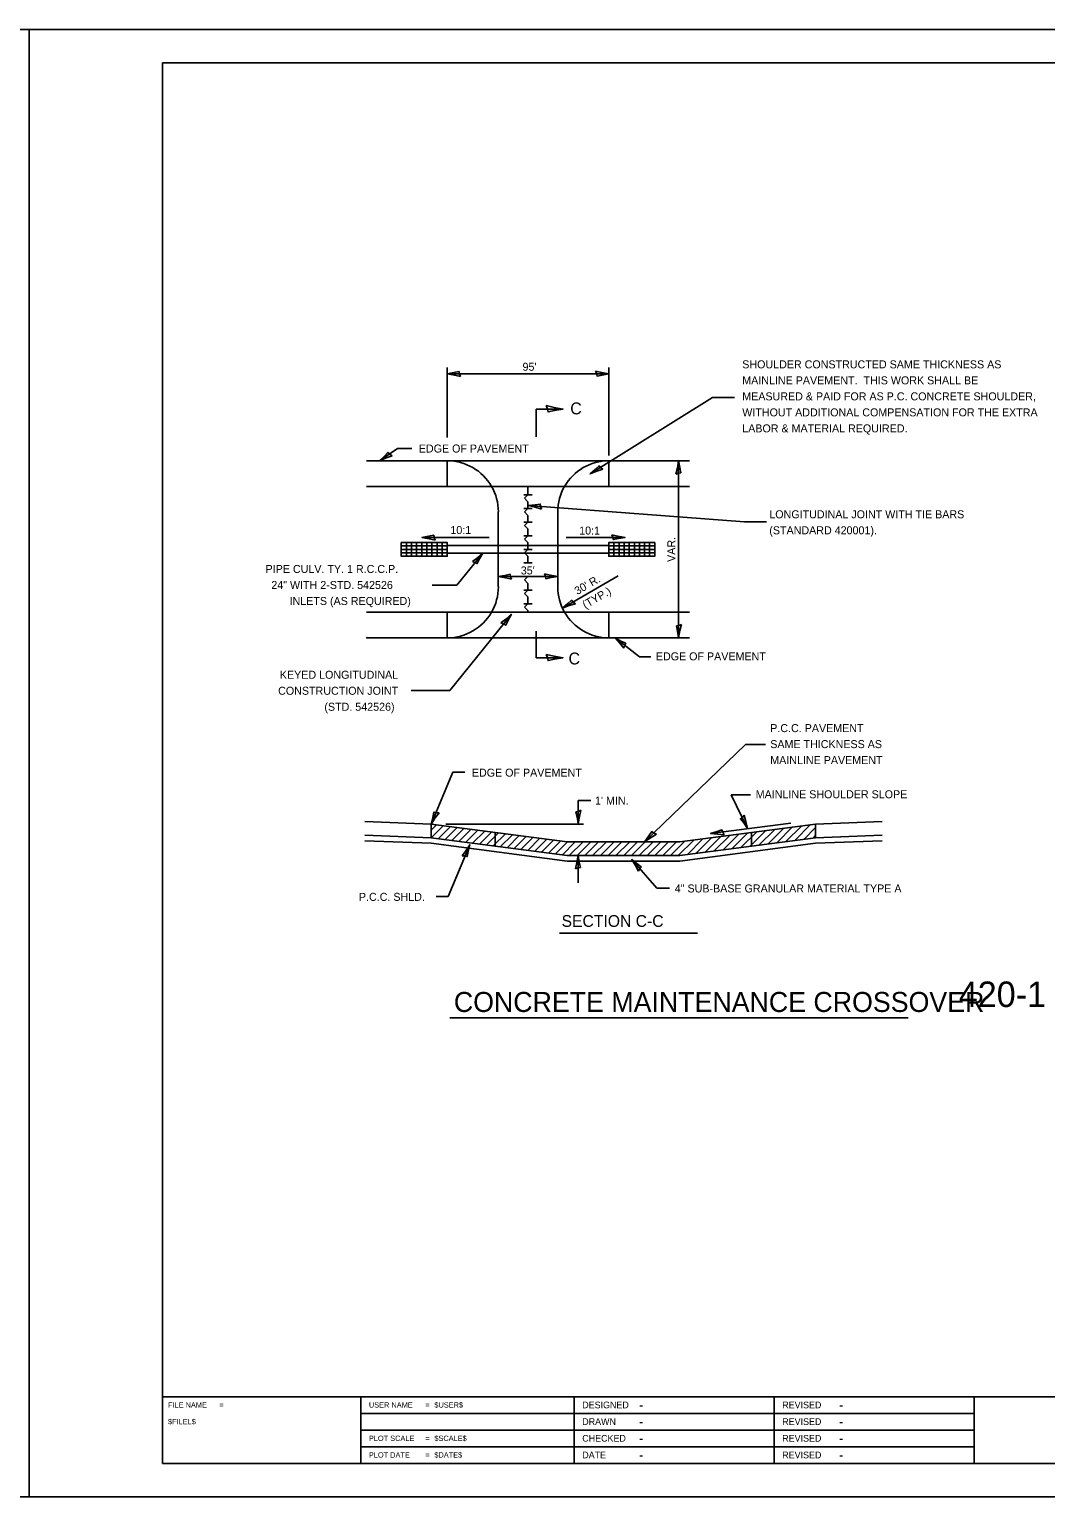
# Model space of a CAD drawing. Extents: x 1875357 to 1890680, y 2257528 to 2269761.
# Drawn here: x 1878757 to 1879520, y 2262719 to 2263819 of the extents above; entities that cross this region are included whole.
import ezdxf

# ---------------------------------------------------------------- set-up
doc = ezdxf.new("R2010")
doc.units = 0
for name, color, linetype in [('Level 1', 7, 'Continuous'), ('Level 24', 7, 'Continuous'), ('Level 40', 7, 'Continuous'), ('Level 63', 7, 'Continuous'), ('ROW_PR_Notes', 7, 'Continuous'), ('Sheets_50 Reference Boundary', 7, 'Continuous'), ('Sheets_General Details', 7, 'Continuous'), ('Sheets_Printer Plotting Border', 7, 'Continuous')]:
    doc.layers.add(name, color=color, linetype=linetype)

msp = doc.modelspace()

# ---------------------------------------------------------------- linework, layer by layer
at = {"layer": 'Level 24'}
msp.add_line((1879072.7, 2263077.4), (1879416.6, 2263077.4), dxfattribs=at)
for points in [[(1879080.9, 2263558.2), (1879080.1, 2263560.1), (1879079.7, 2263562), (1879075.9, 2263561.2), (1879070.9, 2263560.3), (1879076.2, 2263559.3)], [(1879182, 2263562.4), (1879182.8, 2263560.5), (1879183.2, 2263558.6), (1879187, 2263559.4), (1879192, 2263560.3), (1879186.7, 2263561.3)], [(1879145.1, 2263536.5), (1879146.1, 2263534.1), (1879146.5, 2263531.8), (1879151.4, 2263532.8), (1879157.6, 2263533.9), (1879151, 2263535.1)], [(1879029.5, 2263498.9), (1879027.7, 2263500.1), (1879026.4, 2263501.4), (1879023.7, 2263498.6), (1879020, 2263495.1), (1879025, 2263497.3)], [(1879242.3, 2263485.1), (1879244.3, 2263485.9), (1879246.1, 2263486.2), (1879245.3, 2263490.1), (1879244.4, 2263495.1), (1879243.5, 2263489.7)], [(1879187.6, 2263488.8), (1879185.9, 2263490), (1879184.7, 2263491.4), (1879181.8, 2263488.6), (1879178, 2263485.3), (1879183.1, 2263487.3)], [(1879141.5, 2263458.8), (1879140.8, 2263460.8), (1879140.6, 2263462.7), (1879136.7, 2263462.1), (1879131.7, 2263461.7), (1879136.9, 2263460.3)], [(1879061.9, 2263435.5), (1879061.1, 2263437.5), (1879060.7, 2263439.3), (1879056.9, 2263438.5), (1879051.9, 2263437.6), (1879057.2, 2263436.7)], [(1879194.2, 2263439.7), (1879195, 2263437.8), (1879195.3, 2263436), (1879199.2, 2263436.8), (1879204.2, 2263437.6), (1879198.8, 2263438.6)], [(1879089.7, 2263419.5), (1879091.7, 2263418.9), (1879093.3, 2263418), (1879095.1, 2263421.5), (1879097.6, 2263425.9), (1879093.5, 2263422.4)], [(1879119.1, 2263406.3), (1879118.3, 2263408.2), (1879118, 2263410), (1879114.1, 2263409.2), (1879109.1, 2263408.4), (1879114.5, 2263407.4)], [(1879143.8, 2263410.4), (1879144.6, 2263408.5), (1879144.9, 2263406.7), (1879148.8, 2263407.5), (1879153.8, 2263408.4), (1879148.4, 2263409.3)], [(1879167, 2263387.9), (1879165.3, 2263389.2), (1879164.1, 2263390.6), (1879161.2, 2263388), (1879157.3, 2263384.7), (1879162.4, 2263386.5)], [(1879111.1, 2263373.5), (1879113.1, 2263373), (1879114.8, 2263372), (1879116.6, 2263375.6), (1879119, 2263380), (1879114.9, 2263376.4)], [(1879246.5, 2263372.4), (1879244.6, 2263371.6), (1879242.8, 2263371.3), (1879243.6, 2263367.4), (1879244.4, 2263362.4), (1879245.4, 2263367.8)], [(1879203.3, 2263354.6), (1879203.8, 2263356.6), (1879204.7, 2263358.3), (1879201.1, 2263360), (1879196.7, 2263362.4), (1879200.3, 2263358.4)], [(1879145.1, 2263350), (1879146.1, 2263347.6), (1879146.5, 2263345.3), (1879151.4, 2263346.3), (1879157.6, 2263347.4), (1879151, 2263348.6)], [(1879064.7, 2263231.3), (1879062.6, 2263231.3), (1879060.8, 2263231.7), (1879060, 2263227.8), (1879058.9, 2263222.8), (1879061.8, 2263227.4)], [(1879171.1, 2263233.1), (1879169.2, 2263232.2), (1879167.4, 2263231.9), (1879168.2, 2263228.1), (1879169.1, 2263223.1), (1879170, 2263228.4)], [(1879293.6, 2263229.4), (1879292.3, 2263227.8), (1879290.7, 2263226.7), (1879293.2, 2263223.6), (1879296.1, 2263219.5), (1879294.7, 2263224.7)], [(1879227.8, 2263215.2), (1879225.9, 2263216), (1879224.4, 2263217.1), (1879222.1, 2263213.9), (1879219.1, 2263209.8), (1879223.7, 2263212.8)], [(1879278.5, 2263214.8), (1879277.5, 2263216.6), (1879276.9, 2263218.4), (1879273.2, 2263217.1), (1879268.3, 2263215.6), (1879273.8, 2263215.3)], [(1879082, 2263198.9), (1879084, 2263198.9), (1879085.9, 2263198.4), (1879086.6, 2263202.3), (1879087.7, 2263207.3), (1879084.8, 2263202.7)], [(1879167, 2263189.2), (1879168.9, 2263190), (1879170.7, 2263190.3), (1879169.9, 2263194.2), (1879169.1, 2263199.2), (1879168.1, 2263193.9)], [(1879214.2, 2263187.4), (1879215.1, 2263189.3), (1879216.3, 2263190.7), (1879213.1, 2263193.1), (1879209.2, 2263196.2), (1879212, 2263191.6)]]:
    msp.add_lwpolyline(points, close=True, dxfattribs=at)
at = {"layer": 'Level 40'}
for p, q in [((1879128.3, 2263469.5), (1879134.6, 2263469.5)), ((1879128.3, 2263459.3), (1879134.6, 2263459.3)), ((1879128.3, 2263449.1), (1879134.6, 2263449.1)), ((1879128.3, 2263438.9), (1879134.6, 2263438.9)), ((1879128.3, 2263428.7), (1879134.6, 2263428.7)), ((1879128.3, 2263418.5), (1879134.6, 2263418.5)), ((1879128.3, 2263408.3), (1879134.6, 2263408.3)), ((1879128.3, 2263398.1), (1879134.6, 2263398.1)), ((1879128.3, 2263387.9), (1879134.6, 2263387.9))]:
    msp.add_line(p, q, dxfattribs=at)
at = {"layer": 'Level 63'}
for p, q in [((1879070.9, 2263512.5), (1879070.9, 2263565.1)), ((1879070.9, 2263560.3), (1879192, 2263560.3)), ((1879192, 2263499), (1879192, 2263565.1)), ((1879051.9, 2263437.6), (1879102.4, 2263437.6)), ((1879160.1, 2263437.6), (1879204.2, 2263437.6)), ((1879109.1, 2263408.4), (1879153.8, 2263408.4)), ((1879199, 2263408.8), (1879157.3, 2263384.7)), ((1879169.1, 2263223.1), (1879169.1, 2263240.5)), ((1879169.1, 2263240.5), (1879178.6, 2263240.5)), ((1879169.1, 2263178.8), (1879169.1, 2263199.2)), ((1879228.1, 2263174.8), (1879209.2, 2263196.2)), ((1879228.1, 2263174.8), (1879237.5, 2263174.8))]:
    msp.add_line(p, q, dxfattribs=at)
at = {"layer": 'ROW_PR_Notes'}
for p, q in [((1879269.7, 2263542.6), (1879178, 2263485.3)), ((1879269.7, 2263542.6), (1879286.3, 2263542.6)), ((1879137.6, 2263513.1), (1879137.6, 2263533.9)), ((1879137.6, 2263533.9), (1879157.6, 2263533.9)), ((1879033.6, 2263504.3), (1879020, 2263495.1)), ((1879033.6, 2263504.3), (1879044.2, 2263504.3)), ((1879010.3, 2263495.1), (1879010.3, 2263495.1)), ((1879010.3, 2263495.1), (1879252.6, 2263495.1)), ((1879070.9, 2263495.1), (1879070.9, 2263475.9)), ((1879192, 2263495.1), (1879192, 2263475.9)), ((1879244.4, 2263362.4), (1879244.4, 2263495.1)), ((1879252.6, 2263495.1), (1879252.6, 2263495.1)), ((1879104, 2263475.9), (1879010.3, 2263475.9)), ((1879104, 2263475.9), (1879158.9, 2263475.9)), ((1879131.4, 2263475.9), (1879131.4, 2263469.5)), ((1879252.6, 2263475.9), (1879158.9, 2263475.9)), ((1879131.4, 2263469.5), (1879128.9, 2263467)), ((1879131.4, 2263464.4), (1879128.9, 2263467)), ((1879131.4, 2263459.3), (1879128.9, 2263456.8)), ((1879131.4, 2263464.4), (1879131.4, 2263459.3)), ((1879293.8, 2263449.3), (1879131.7, 2263461.7)), ((1879109.1, 2263400.7), (1879109.1, 2263456.8)), ((1879131.4, 2263454.2), (1879128.9, 2263456.8)), ((1879131.4, 2263449.1), (1879128.9, 2263446.6)), ((1879131.4, 2263454.2), (1879131.4, 2263449.1)), ((1879153.8, 2263456.8), (1879153.8, 2263400.7)), ((1879293.8, 2263449.3), (1879310.3, 2263449.3)), ((1879131.4, 2263444), (1879128.9, 2263446.6)), ((1879131.4, 2263438.9), (1879128.9, 2263436.4)), ((1879131.4, 2263444), (1879131.4, 2263438.9)), ((1879070.9, 2263433.8), (1879070.9, 2263423.6)), ((1879192, 2263431.5), (1879070.9, 2263431.5)), ((1879131.4, 2263433.8), (1879128.9, 2263436.4)), ((1879131.4, 2263428.7), (1879128.9, 2263426.2)), ((1879131.4, 2263423.6), (1879128.9, 2263426.2)), ((1879131.4, 2263433.8), (1879131.4, 2263428.7)), ((1879192, 2263433.8), (1879192, 2263423.6)), ((1879226.5, 2263433.8), (1879226.5, 2263423.6)), ((1879192, 2263425.9), (1879070.9, 2263425.9)), ((1879078.1, 2263401.9), (1879097.6, 2263425.9)), ((1879131.4, 2263423.6), (1879131.4, 2263418.5)), ((1879131.4, 2263408.3), (1879128.9, 2263405.8)), ((1879131.4, 2263403.2), (1879128.9, 2263405.8)), ((1879059.5, 2263401.9), (1879078.1, 2263401.9)), ((1879131.4, 2263398.1), (1879128.9, 2263395.6)), ((1879131.4, 2263393), (1879128.9, 2263395.6)), ((1879131.4, 2263403.2), (1879131.4, 2263398.1)), ((1879131.4, 2263393), (1879131.4, 2263387.9)), ((1879131.4, 2263387.9), (1879128.9, 2263385.4)), ((1879131.4, 2263382.8), (1879128.9, 2263385.4)), ((1879131.4, 2263382.8), (1879131.4, 2263381.6)), ((1879010.3, 2263381.6), (1879104, 2263381.6)), ((1879070.9, 2263381.6), (1879070.9, 2263362.4)), ((1879119, 2263380), (1879072.9, 2263322.9)), ((1879104, 2263381.6), (1879158.9, 2263381.6)), ((1879158.9, 2263381.6), (1879252.6, 2263381.6)), ((1879192, 2263381.6), (1879192, 2263362.4)), ((1879010.3, 2263362.4), (1879010.3, 2263362.4)), ((1879252.6, 2263362.4), (1879010.3, 2263362.4)), ((1879137.6, 2263347.4), (1879137.6, 2263367.5)), ((1879215.1, 2263348.1), (1879196.7, 2263362.4)), ((1879252.6, 2263362.4), (1879252.6, 2263362.4)), ((1879137.6, 2263347.4), (1879157.6, 2263347.4)), ((1879215.1, 2263348.1), (1879223.5, 2263348.1)), ((1879043.9, 2263322.9), (1879072.9, 2263322.9)), ((1879294.6, 2263282.3), (1879219.1, 2263209.8)), ((1879294.6, 2263282.3), (1879309.6, 2263282.3)), ((1879075.1, 2263261.7), (1879058.9, 2263222.8)), ((1879075.1, 2263261.7), (1879084, 2263261.7)), ((1879283.8, 2263244.8), (1879298.3, 2263244.8)), ((1879283.8, 2263244.8), (1879296.1, 2263219.5)), ((1879009, 2263224.8), (1879058.9, 2263222.8)), ((1879058.9, 2263222.8), (1879160.7, 2263209.4)), ((1879058.9, 2263222.8), (1879058.9, 2263212.5)), ((1879069.7, 2263222.8), (1879173, 2263222.8)), ((1879245.3, 2263209.4), (1879347.1, 2263222.8)), ((1879268.3, 2263215.6), (1879328.6, 2263223.5)), ((1879347.1, 2263222.8), (1879397, 2263224.8)), ((1879347.1, 2263222.8), (1879347.1, 2263212.5)), ((1879058.9, 2263212.5), (1879009, 2263214.5)), ((1879058.9, 2263208.4), (1879009, 2263210.3)), ((1879160.7, 2263199.1), (1879058.9, 2263212.5)), ((1879160.7, 2263194.9), (1879058.9, 2263208.4)), ((1879087.7, 2263207.3), (1879071.5, 2263168.4)), ((1879106.9, 2263216.5), (1879106.9, 2263206.2)), ((1879160.7, 2263209.4), (1879245.3, 2263209.4)), ((1879347.1, 2263212.5), (1879245.3, 2263199.1)), ((1879245.3, 2263194.9), (1879347.1, 2263208.4)), ((1879299.1, 2263216.5), (1879299.1, 2263206.2)), ((1879397, 2263214.5), (1879347.1, 2263212.5)), ((1879347.1, 2263208.4), (1879397, 2263210.3)), ((1879245.3, 2263199.1), (1879160.7, 2263199.1)), ((1879160.7, 2263194.9), (1879245.3, 2263194.9)), ((1879062.6, 2263168.4), (1879071.5, 2263168.4)), ((1879155, 2263141.1), (1879258.6, 2263141.1))]:
    msp.add_line(p, q, dxfattribs=at)
for points in [[(1879036.4, 2263423.6), (1879070.9, 2263423.6), (1879070.9, 2263426.2), (1879036.4, 2263426.2), (1879036.4, 2263428.7), (1879070.9, 2263428.7), (1879070.9, 2263431.3), (1879036.4, 2263431.3), (1879036.4, 2263433.8), (1879070.9, 2263433.8), (1879036.4, 2263433.8), (1879036.4, 2263423.6), (1879040.3, 2263423.6), (1879040.3, 2263433.8), (1879044.1, 2263433.8), (1879044.1, 2263423.6), (1879047.9, 2263423.6), (1879047.9, 2263433.8), (1879051.7, 2263433.8), (1879051.7, 2263423.6), (1879055.6, 2263423.6), (1879055.6, 2263433.8), (1879059.4, 2263433.8), (1879059.4, 2263423.6), (1879063.2, 2263423.6), (1879063.2, 2263433.8), (1879067, 2263433.8), (1879067, 2263423.6), (1879070.9, 2263423.6), (1879070.9, 2263433.8)], [(1879192, 2263423.6), (1879226.5, 2263423.6), (1879226.5, 2263426.2), (1879192, 2263426.2), (1879192, 2263428.7), (1879226.5, 2263428.7), (1879226.5, 2263431.3), (1879192, 2263431.3), (1879192, 2263433.8), (1879226.5, 2263433.8), (1879192, 2263433.8), (1879192, 2263423.6), (1879195.8, 2263423.6), (1879195.8, 2263433.8), (1879199.7, 2263433.8), (1879199.7, 2263423.6), (1879203.5, 2263423.6), (1879203.5, 2263433.8), (1879207.3, 2263433.8), (1879207.3, 2263423.6), (1879211.2, 2263423.6), (1879211.2, 2263433.8), (1879215, 2263433.8), (1879215, 2263423.6), (1879218.8, 2263423.6), (1879218.8, 2263433.8), (1879222.6, 2263433.8), (1879222.6, 2263423.6), (1879226.5, 2263423.6), (1879226.5, 2263433.8)], [(1879010.6, 2263362.4), (1879010.3, 2263362.8)], [(1879058.7, 2263218.2), (1879062.9, 2263222.3)], [(1879058.9, 2263212.5), (1879068, 2263221.6)], [(1879064.1, 2263211.8), (1879073.2, 2263221)], [(1879069.2, 2263211.1), (1879078.4, 2263220.3)], [(1879074.4, 2263210.5), (1879083.5, 2263219.6)], [(1879079.6, 2263209.8), (1879088.7, 2263218.9)], [(1879084.7, 2263209.1), (1879093.8, 2263218.2)], [(1879089.9, 2263208.4), (1879099, 2263217.5)], [(1879291.1, 2263205.1), (1879303, 2263217)], [(1879297.8, 2263206), (1879309.7, 2263217.9)], [(1879304.6, 2263206.9), (1879316.5, 2263218.8)], [(1879311.3, 2263207.8), (1879323.2, 2263219.7)], [(1879318, 2263208.7), (1879329.9, 2263220.6)], [(1879324.8, 2263209.6), (1879336.7, 2263221.5)], [(1879331.5, 2263210.5), (1879343.4, 2263222.4)], [(1879338.2, 2263211.3), (1879347, 2263220.2)], [(1879095, 2263207.7), (1879104.2, 2263216.9)], [(1879100.2, 2263207.1), (1879109.3, 2263216.2)], [(1879105.4, 2263206.4), (1879114.5, 2263215.5)], [(1879110.5, 2263205.7), (1879119.7, 2263214.8)], [(1879115.7, 2263205), (1879124.8, 2263214.1)], [(1879120.9, 2263204.3), (1879130, 2263213.4)], [(1879126, 2263203.6), (1879135.1, 2263212.8)], [(1879131.2, 2263203), (1879140.3, 2263212.1)], [(1879136.3, 2263202.3), (1879145.5, 2263211.4)], [(1879141.5, 2263201.6), (1879150.6, 2263210.7)], [(1879146.7, 2263200.9), (1879155.8, 2263210)], [(1879151.8, 2263200.2), (1879161, 2263209.4)], [(1879157, 2263199.5), (1879166.8, 2263209.4)], [(1879162.3, 2263199.1), (1879172.7, 2263209.4)], [(1879168.2, 2263199.1), (1879178.5, 2263209.4)], [(1879174, 2263199.1), (1879184.4, 2263209.4)], [(1879179.9, 2263199.1), (1879190.2, 2263209.4)], [(1879185.7, 2263199.1), (1879196, 2263209.4)], [(1879191.6, 2263199.1), (1879201.9, 2263209.4)], [(1879197.4, 2263199.1), (1879207.7, 2263209.4)], [(1879203.2, 2263199.1), (1879213.6, 2263209.4)], [(1879209.1, 2263199.1), (1879219.4, 2263209.4)], [(1879214.9, 2263199.1), (1879225.3, 2263209.4)], [(1879220.8, 2263199.1), (1879231.1, 2263209.4)], [(1879226.6, 2263199.1), (1879236.9, 2263209.4)], [(1879232.5, 2263199.1), (1879242.8, 2263209.4)], [(1879238.3, 2263199.1), (1879249.1, 2263209.9)], [(1879244.1, 2263199.1), (1879255.9, 2263210.8)], [(1879250.7, 2263199.8), (1879262.6, 2263211.7)], [(1879257.4, 2263200.7), (1879269.3, 2263212.6)], [(1879264.2, 2263201.6), (1879276.1, 2263213.5)], [(1879270.9, 2263202.4), (1879282.8, 2263214.3)], [(1879277.6, 2263203.3), (1879289.5, 2263215.2)], [(1879284.4, 2263204.2), (1879296.3, 2263216.1)], [(1879345, 2263212.2), (1879347.1, 2263214.4)]]:
    msp.add_lwpolyline(points, dxfattribs=at)
for centre, start, end in [((1879070.9, 2263456.8), 29.9998, 90), ((1879192, 2263456.8), 90, 150.0002), ((1879070.9, 2263456.8), 0, 30), ((1879192, 2263456.8), 150, 180), ((1879070.9, 2263400.7), 330, 0), ((1879192, 2263400.7), 180, 210), ((1879070.9, 2263400.7), 270, 330.0002), ((1879192, 2263400.7), 209.9998, 270)]:
    msp.add_arc(centre, 38.3, start, end, dxfattribs=at)
at = {"layer": 'Sheets_50 Reference Boundary'}
msp.add_lwpolyline([(1878857.4, 2263793.5), (1880432.4, 2263793.5), (1880432.4, 2262793.5), (1878857.4, 2262793.5)], close=True, dxfattribs=at)
at = {"layer": 'Sheets_General Details'}
for p, q in [((1880457.4, 2263818.5), (1878757.4, 2263818.5)), ((1878857.4, 2262793.5), (1880432.4, 2262793.5)), ((1879006.1, 2262793.5), (1879006.1, 2262743.5)), ((1879166.1, 2262793.5), (1879166.1, 2262743.5)), ((1879316.1, 2262793.5), (1879316.1, 2262743.5)), ((1879466.1, 2262793.5), (1879466.1, 2262743.5)), ((1879006.1, 2262781), (1879466.1, 2262781)), ((1879006.1, 2262768.5), (1879466.1, 2262768.5)), ((1879006.1, 2262756), (1879466.1, 2262756)), ((1880457.4, 2262718.5), (1878757.4, 2262718.5))]:
    msp.add_line(p, q, dxfattribs=at)
msp.add_lwpolyline([(1878857.4, 2263793.5), (1880432.4, 2263793.5), (1880432.4, 2262743.5), (1878857.4, 2262743.5)], close=True, dxfattribs=at)
at = {"layer": 'Sheets_Printer Plotting Border'}
for points in [[(1877057.4, 2262718.5), (1878757.4, 2262718.5), (1878757.4, 2263818.5), (1877057.4, 2263818.5)], [(1878757.4, 2262718.5), (1880457.4, 2262718.5), (1880457.4, 2263818.5), (1878757.4, 2263818.5)]]:
    msp.add_lwpolyline(points, close=True, dxfattribs=at)

# ---------------------------------------------------------------- texts
at = {"layer": 'Level 1'}
msp.add_text('420-1', height=19.13, dxfattribs=at).set_placement((1879454.5, 2263085.6))
at = {"layer": 'Level 24'}
for s, height, p in [('SHOULDER CONSTRUCTED SAME THICKNESS AS', 6, (1879292.1, 2263564.4)), ('MAINLINE PAVEMENT.  THIS WORK SHALL BE', 6, (1879292.1, 2263552.4)), ('MEASURED & PAID FOR AS P.C. CONCRETE SHOULDER,', 6, (1879292.1, 2263540.4)), ('WITHOUT ADDITIONAL COMPENSATION FOR THE EXTRA', 6, (1879292.1, 2263528.4)), ('LABOR & MATERIAL REQUIRED.', 6, (1879292.1, 2263516.4)), ('EDGE OF PAVEMENT', 6, (1879049.5, 2263501.3)), ('LONGITUDINAL JOINT WITH TIE BARS', 6, (1879312.4, 2263452)), ('(STANDARD 420001).', 6, (1879312.4, 2263440)), ('PIPE CULV. TY. 1 R.C.C.P.', 6, (1878934.6, 2263411)), ('24" WITH 2-STD. 542526', 6, (1878938.9, 2263399)), ('INLETS (AS REQUIRED)', 6, (1878952.6, 2263387)), ('EDGE OF PAVEMENT', 6, (1879227.3, 2263345.5)), ('EDGE OF PAVEMENT', 6, (1879089.3, 2263258.3)), ('CONCRETE MAINTENANCE CROSSOVER', 15, (1879075.8, 2263081.9))]:
    msp.add_text(s, height=height, dxfattribs=at).set_placement(p)
at = {"layer": 'Level 63'}
for s, p in [("95'", (1879127.3, 2263562.6)), ('10:1', (1879073.2, 2263440.2)), ('10:1', (1879169.8, 2263439.8)), ("35'", (1879126, 2263409.9)), ("1' MIN.", (1879181.7, 2263237.4)), ('4" SUB-BASE GRANULAR MATERIAL TYPE A', (1879241.5, 2263171.5))]:
    msp.add_text(s, height=6, dxfattribs=at).set_placement(p)
for s, p in [("30' R.", (1879168.4, 2263394.4)), ('(TYP.)', (1879174.4, 2263384))]:
    msp.add_text(s, height=6, rotation=30, dxfattribs=at).set_placement(p)
at = {"layer": 'ROW_PR_Notes'}
for s, height, p in [('C', 8.93, (1879163.1, 2263529.9)), ('C', 8.93, (1879161.8, 2263342.4)), ('KEYED LONGITUDINAL', 6, (1878945.3, 2263331.7)), ('CONSTRUCTION JOINT', 6, (1878944, 2263319.7)), ('(STD. 542526)', 6, (1878978.7, 2263307.7)), ('P.C.C. PAVEMENT', 6, (1879313.1, 2263291.7)), ('SAME THICKNESS AS', 6, (1879313.1, 2263279.7)), ('MAINLINE PAVEMENT', 6, (1879313.1, 2263267.7)), ('MAINLINE SHOULDER SLOPE', 6, (1879302.2, 2263242.1)), ('P.C.C. SHLD.', 6, (1879004.6, 2263165.2)), ('SECTION C-C', 8.8, (1879156.6, 2263145.7))]:
    msp.add_text(s, height=height, dxfattribs=at).set_placement(p)
msp.add_text('VAR.', height=6, rotation=90, dxfattribs=at).set_placement((1879241.9, 2263419.3))
at = {"layer": 'Sheets_General Details'}
for s, p in [('FILE NAME', (1878861.4, 2262785.3)), ('=', (1878900, 2262785.3)), ('USER NAME', (1879012.1, 2262785.3)), ('=', (1879054.5, 2262785.3)), ('$USER$', (1879061.2, 2262785.3)), ('$FILEL$', (1878861.4, 2262772.8)), ('PLOT SCALE', (1879012.1, 2262760.3)), ('=', (1879054.5, 2262760.3)), ('$SCALE$', (1879061.2, 2262760.3)), ('PLOT DATE', (1879012.1, 2262747.8)), ('=', (1879054.5, 2262747.8)), ('$DATE$', (1879061.2, 2262747.8))]:
    msp.add_text(s, height=4, rotation=360, dxfattribs=at).set_placement(p)
for s, height, p in [('DESIGNED', 5, (1879172.1, 2262784.8)), ('REVISED', 5, (1879322.1, 2262784.8)), ('DRAWN', 5, (1879172.1, 2262772.3)), ('-', 7, (1879214.8, 2262783.8)), ('REVISED', 5, (1879322.1, 2262772.3)), ('-', 7, (1879364.8, 2262783.8)), ('-', 7, (1879214.8, 2262771.3)), ('-', 7, (1879364.8, 2262771.3)), ('CHECKED', 5, (1879172.1, 2262759.8)), ('-', 7, (1879214.8, 2262758.8)), ('REVISED', 5, (1879322.1, 2262759.8)), ('-', 7, (1879364.8, 2262758.8)), ('DATE', 5, (1879172.1, 2262747.3)), ('-', 7, (1879214.8, 2262746.3)), ('REVISED', 5, (1879322.1, 2262747.3)), ('-', 7, (1879364.8, 2262746.3))]:
    msp.add_text(s, height=height, dxfattribs=at).set_placement(p)

doc.saveas('drawing.dxf')
